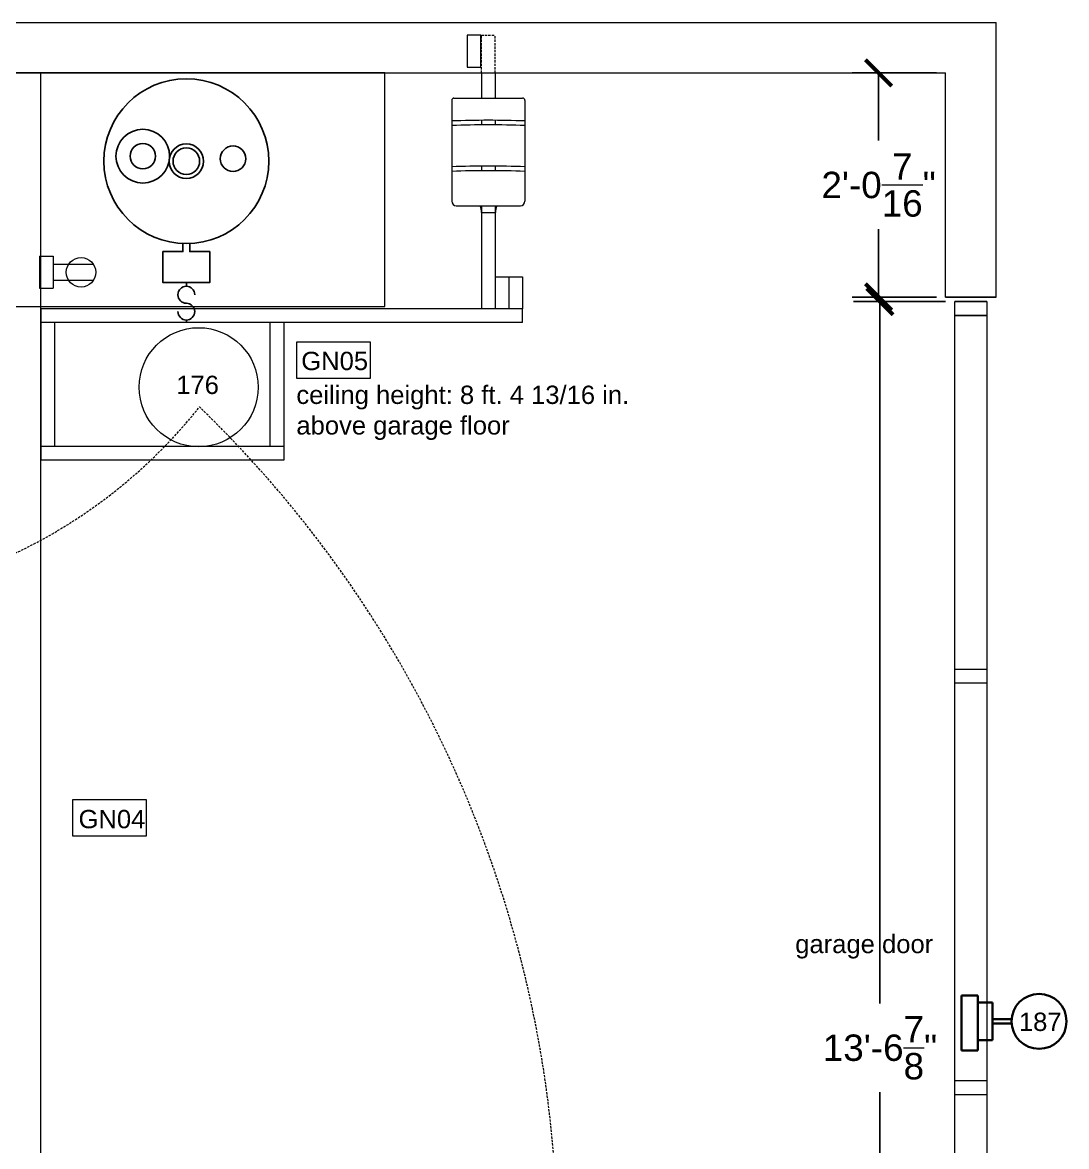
# Model space of a CAD drawing. Header units: inches. Extents: x -438 to -14, y 594 to 1082.
# Drawn here: x -127.6 to -13.6, y 951.2 to 1073.9 of the extents above; entities that cross this region are included whole.
import ezdxf

# ---------------------------------------------------------------- set-up
doc = ezdxf.new("R2010")
doc.units = ezdxf.units.IN
doc.header["$MEASUREMENT"] = 0
doc.linetypes.add('DASHED2', pattern=[0.375, 0.25, -0.125])
doc.layers.get('0').update_dxf_attribs({"color": 1, "lineweight": 9})
for name, color, linetype, lineweight in [('A-101-Dimensions', 7, 'Continuous', 9), ('A-101-Floorplan-1st-floor', 7, 'Continuous', 9), ('A-101-RCP', 7, 'Continuous', 9), ('A-101-Text', 7, 'Continuous', 9)]:
    doc.layers.add(name, color=color, linetype=linetype, lineweight=lineweight)
doc.styles.add('Annotative', font='Arial.ttf')
doc.styles.get("Standard").update_dxf_attribs({"font": 'Arial.ttf', "height": 2})
doc.dimstyles.new('Annotative', dxfattribs={"dimtxt": 0.18, "dimasz": 0.18, "dimexe": 0.18, "dimexo": 0.0625, "dimgap": 0.09, "dimtad": 0, "dimtih": 1, "dimtoh": 1, "dimdec": 4, "dimzin": 0, "dimdsep": 46, "dimlunit": 4, "dimtxsty": 'Annotative', "dimblk": 'ARCHTICK', "dimblk1": 'ARCHTICK', "dimblk2": 'ARCHTICK', "dimcen": 0.09, "dimadec": 0, "dimazin": 0, "dimtfac": 1, "dimtdec": 4, "dimtofl": 0, "dimtmove": 0, "dimatfit": 3, "dimldrblk": 'ARCHTICK', "dimfxl": 1, "dimtolj": 1, "dimtzin": 0, "dimarcsym": 0})

# ---------------------------------------------------------------- blocks, each defined once
blk = doc.blocks.new('dusk-to-dawn-187-driveway')
at = {"layer": 'A-101-RCP', "lineweight": 30}
for p, q in [((0, 2.82), (-1.75, 2.82)), ((-1.75, 2.82), (-1.75, -3.18)), ((0, -3.18), (0, 2.82)), ((0, 2.06), (1.62, 2.06)), ((0, -2.06), (0, 2.06)), ((1.62, 2.06), (1.62, -2.06)), ((3.71, 0.25), (1.62, 0.25)), ((3.71, -0.25), (1.62, -0.25)), ((1.62, -2.06), (0, -2.06)), ((-1.75, -3.18), (0, -3.18))]:
    blk.add_line(p, q, dxfattribs=at)
blk.add_circle((6.7, 0), 3, dxfattribs=at)
at = {"layer": 'A-101-RCP', "lineweight": 5, "insert": (4.5, 0.95), "char_height": 2, "attachment_point": 1}
blk.add_mtext_dynamic_manual_height_columns('187', width=5.2422, gutter_width=10, heights=[0], dxfattribs=at)
blk = doc.blocks.new('gfci-duplex-183-water-heater')
for p, q in [((-3.03, 0.87), (1.35, 0.87)), ((-3.03, -0.86), (1.36, -0.86))]:
    blk.add_line(p, q)
blk.add_circle((0, 0), 1.61)
blk = doc.blocks.new('water-heater-switch')
at = {"layer": ''}
for p, q in [((0, -0.41), (0, 0)), ((0, -4.08), (0, -4.32))]:
    blk.add_line(p, q, dxfattribs=at)
for centre, start, end in [((0, -1.32), 0, 180), ((0, -1.34), 180, 270), ((0, -3.17), 180, 90)]:
    blk.add_arc(centre, 0.916, start, end, dxfattribs=at)
blk = doc.blocks.new('new-water-heater')
at = {"lineweight": -3}
blk.add_lwpolyline([(0.37, -9), (0.37, -9.86), (2.56, -9.86), (2.56, -13.25), (-2.56, -13.25), (-2.56, -9.86), (-0.38, -9.86), (-0.38, -9)], dxfattribs=at)
for centre, radius in [((0, 0), 9), ((-4.75, 0.55), 2.93), ((-4.75, 0.55), 1.39), ((0, 0), 1.88), ((0, 0), 1.45), ((5.1, 0.27), 1.39)]:
    blk.add_circle(centre, radius, dxfattribs=at)
blk.add_blockref('water-heater-switch', (0, -13.25), dxfattribs=at)
blk = doc.blocks.new('support-2x4-for-duplex-183')
at = {"lineweight": 5}
for p, q in [((0, 3.5), (0, 0)), ((0, 3.5), (1.5, 3.5)), ((1.5, 3.5), (1.5, 0)), ((0, 0), (1.5, 0))]:
    blk.add_line(p, q, dxfattribs=at)
blk = doc.blocks.new('_ArchTick')
at = {"color": 0, "linetype": 'ByBlock', "lineweight": 30, "const_width": 0.15}
blk.add_lwpolyline([(-0.5, -0.5), (0.5, 0.5)], dxfattribs=at)
blk = doc.blocks.new('*D541')
at = {"layer": 'A-101-Dimensions', "color": 0, "lineweight": -2, "transparency": 16777216}
for p, q in [((-27.76, 1068.41), (-36.96, 1068.41)), ((-34.08, 1068.41), (-34.08, 1061.01)), ((-34.08, 1043.94), (-34.08, 1051.34)), ((-27.76, 1043.94), (-36.96, 1043.94))]:
    blk.add_line(p, q, dxfattribs=at)
at = {"layer": 'A-101-Dimensions', "color": 0, "lineweight": -2, "transparency": 16777216, "xscale": 2.88, "yscale": 2.88, "zscale": 2.88}
for p, rotation in [((-34.08, 1068.41), 90), ((-34.08, 1043.94), 270)]:
    blk.add_blockref('_ArchTick', p, dxfattribs=dict(at, rotation=rotation))
at = {"layer": 'A-101-Dimensions', "color": 0, "lineweight": 5, "transparency": 16777216, "insert": (-34.08, 1056.17), "char_height": 2.88, "attachment_point": 5, "style": 'Annotative'}
blk.add_mtext('\\A1;2\'-0{\\H1x;\\S7/16;}"', dxfattribs=at)
blk = doc.blocks.new('*D542')
at = {"layer": 'A-101-Dimensions', "color": 0, "lineweight": -2, "transparency": 16777216}
for p, q in [((-26.76, 1043.44), (-36.81, 1043.44)), ((-33.93, 1043.44), (-33.93, 966.84)), ((-33.93, 880.56), (-33.93, 957.16)), ((-26.76, 880.56), (-36.81, 880.56))]:
    blk.add_line(p, q, dxfattribs=at)
at = {"layer": 'A-101-Dimensions', "color": 0, "lineweight": -2, "transparency": 16777216, "xscale": 2.88, "yscale": 2.88, "zscale": 2.88}
for p, rotation in [((-33.93, 1043.44), 90), ((-33.93, 880.56), 270)]:
    blk.add_blockref('_ArchTick', p, dxfattribs=dict(at, rotation=rotation))
at = {"layer": 'A-101-Dimensions', "color": 0, "lineweight": 5, "transparency": 16777216, "insert": (-33.93, 962), "char_height": 2.88, "attachment_point": 5, "style": 'Annotative'}
blk.add_mtext('\\A1;13\'-6{\\H1x;\\S7/8;}"', dxfattribs=at)

msp = doc.modelspace()

# ---------------------------------------------------------------- linework, layer by layer
at = {"layer": 'A-101-Floorplan-1st-floor', "lineweight": 5}
for p, q in [((-272.81809, 1073.90604), (-21.26099, 1073.90604)), ((-21.26099, 1043.93883), (-21.26099, 1073.90604)), ((-268.06809, 1068.40604), (-26.76099, 1068.40604)), ((-77.44309, 1068.40604), (-77.44309, 1065.65604)), ((-75.94309, 1068.40604), (-75.94309, 1065.65604)), ((-26.76099, 1043.93883), (-26.76099, 1068.40604)), ((-80.69309, 1065.40604), (-80.69309, 1054.40604)), ((-80.44309, 1065.65604), (-72.94309, 1065.65604)), ((-72.69309, 1065.40604), (-72.69309, 1054.40604)), ((-77.44309, 1063.22611), (-77.44309, 1062.7261)), ((-75.94309, 1063.22611), (-75.94309, 1062.7261)), ((-77.44309, 1058.22611), (-77.44309, 1057.7261)), ((-75.94309, 1058.22611), (-75.94309, 1057.7261)), ((-80.19309, 1053.90604), (-73.19309, 1053.90604)), ((-77.4462, 1053.15604), (-75.90639, 1053.15604)), ((-77.44309, 1053.90604), (-77.44309, 1042.65604)), ((-75.94309, 1053.90604), (-75.94309, 1042.65604)), ((-75.94309, 1046.15604), (-72.94309, 1046.15604)), ((-74.44309, 1046.15604), (-74.44309, 1042.65604)), ((-72.94309, 1046.15604), (-72.94309, 1042.65604)), ((-25.76099, 880.56229), (-25.76099, 1043.43883)), ((-22.26099, 1043.43883), (-22.26099, 880.56229)), ((-72.94309, 1042.65604), (-125.56809, 1042.65604)), ((-125.56809, 1042.65604), (-125.56809, 1041.15604)), ((-72.94309, 1041.15604), (-72.94309, 1042.65604)), ((-72.94309, 1041.15604), (-125.56809, 1041.15604)), ((-25.76099, 1003.32792), (-22.26099, 1003.32792)), ((-25.76099, 1001.82792), (-22.26099, 1001.82792)), ((-25.76099, 958.40604), (-22.26099, 958.40604)), ((-25.76099, 956.90604), (-22.26099, 956.90604))]:
    msp.add_line(p, q, dxfattribs=at)
at = {"layer": 'A-101-Floorplan-1st-floor', "linetype": 'DASHED2', "lineweight": 5}
for p, q in [((-77.44309, 1068.40604), (-77.44309, 1072.53104)), ((-77.44309, 1072.53104), (-75.94309, 1072.53104)), ((-75.94309, 1068.40604), (-75.94309, 1072.53104))]:
    msp.add_line(p, q, dxfattribs=at)
at = {"layer": 'A-101-Floorplan-1st-floor', "lineweight": -3}
for p, q in [((-26.76099, 1043.93883), (-21.26099, 1043.93883)), ((-25.76099, 1043.43883), (-22.26099, 1043.43883)), ((-25.76099, 1041.93883), (-22.26099, 1041.93883))]:
    msp.add_line(p, q, dxfattribs=at)
at = {"layer": 'A-101-Floorplan-1st-floor', "lineweight": 5}
msp.add_lwpolyline([(-77.51349, 1072.53104), (-79.01349, 1072.53104), (-79.01349, 1069.03104), (-77.51349, 1069.03104)], close=True, dxfattribs=at)
at = {"layer": 'A-101-Floorplan-1st-floor', "color": 7, "lineweight": 5}
msp.add_lwpolyline([(-170.19309, 1068.40604), (-170.19309, 1031.90604), (-132.50559, 1031.90604), (-132.50559, 1042.90604), (-88.00559, 1042.90604), (-88.00559, 1068.40604)], close=True, dxfattribs=at)
at = {"layer": 'A-101-Floorplan-1st-floor', "lineweight": 5}
for centre, radius, start, end in [((-80.44309, 1065.40604), 0.25, 90, 180), ((-72.94309, 1065.40604), 0.25, 0, 90), ((-76.69309, 953.03406), 110.1946, 87.9197395, 92.0802605), ((-76.69309, 953.03406), 109.6946, 87.9197395, 92.0802605), ((-76.69309, 948.03406), 110.1946, 87.9197395, 92.0802605), ((-76.69309, 948.03406), 109.6946, 87.9197395, 92.0802605), ((-80.19309, 1054.40604), 0.5, 180, 270), ((-73.19309, 1054.40604), 0.5, 270, 0), ((-79.13635, 1053.21302), 1.69111, 358.0692125, 24.192485), ((-74.21624, 1053.21302), 1.69111, 155.807515, 181.9307875)]:
    msp.add_arc(centre, radius, start, end, dxfattribs=at)
at = {"layer": 'A-101-RCP', "lineweight": 5}
for p, q in [((-125.56809, 848.65604), (-125.56809, 1068.40604)), ((-125.56809, 1041.1262), (-125.56809, 1026.1262)), ((-124.06809, 1041.1262), (-124.06809, 1027.6262)), ((-100.53726, 1041.1262), (-100.53726, 1027.6262)), ((-99.03726, 1041.1262), (-99.03726, 1026.1262)), ((-99.03726, 1027.6262), (-125.56809, 1027.6262)), ((-99.03726, 1026.1262), (-125.56809, 1026.1262))]:
    msp.add_line(p, q, dxfattribs=at)
msp.add_circle((-108.31809, 1034.09354), 6.5, dxfattribs=at)
at = {"layer": 'A-101-RCP', "linetype": 'DASHED2', "lineweight": 5}
for centre, radius, start, end in [((-152.75584, 1067.38762), 56.91844, 197.6242432, 321.4791247), ((-196.90704, 939.9649), 127.76502, 345.2553856, 46.0435731)]:
    msp.add_arc(centre, radius, start, end, dxfattribs=at)
at = {"layer": 'A-101-Text', "lineweight": 5}
for points in [[(-89.6016, 1039.04136), (-89.6016, 1035.04136), (-97.6016, 1035.04136), (-97.6016, 1039.04136)], [(-114.06551, 989.08311), (-114.06551, 985.08311), (-122.06551, 985.08311), (-122.06551, 989.08311)]]:
    msp.add_lwpolyline(points, close=True, dxfattribs=at)

# ---------------------------------------------------------------- block references
at = {"lineweight": 5}
msp.add_blockref('dusk-to-dawn-187-driveway', (-23.26099, 964.87633), dxfattribs=at)
at = {"layer": 'A-101-Floorplan-1st-floor', "lineweight": 5}
for name, p in [('new-water-heater', (-109.66488, 1058.76467)), ('support-2x4-for-duplex-183', (-125.69309, 1044.90604)), ('gfci-duplex-183-water-heater', (-121.16087, 1046.63882))]:
    msp.add_blockref(name, p, dxfattribs=at)

# ---------------------------------------------------------------- texts
at = {"layer": 'A-101-RCP', "lineweight": 5, "insert": (-110.76821, 1035.34989), "char_height": 2, "attachment_point": 1}
msp.add_mtext_dynamic_manual_height_columns('176', width=5.2422334, gutter_width=10, heights=[0], dxfattribs=at)
at = {"layer": 'A-101-Text', "lineweight": 5, "char_height": 2, "width": 8.3389499, "attachment_point": 1}
for s, insert in [('GN05', (-97.11749, 1037.9611)), ('GN04', (-121.43457, 987.95392))]:
    msp.add_mtext(s, dxfattribs=dict(at, insert=insert))
at = {"layer": 'A-101-Text', "lineweight": 5, "char_height": 2, "attachment_point": 1}
for s, width, insert in [('\\A1;ceiling height: 8 ft. 4 13/16 in.\\Pabove garage floor', 37.6413816, (-97.65064, 1034.26667)), ('garage door', 16.6186821, (-43.18173, 974.3239))]:
    msp.add_mtext_dynamic_manual_height_columns(s, width=width, gutter_width=10, heights=[0], dxfattribs=dict(at, insert=insert))

# ---------------------------------------------------------------- dimensions: what is measured, and where the dimension line sits
at = {"layer": 'A-101-Dimensions', "lineweight": 5}
for base, p1, p2, picture, middle in [((-34.0804, 1068.40604), (-26.76099, 1043.93883), (-26.76099, 1068.40604), '*D541', (-34.0804, 1056.17244)), ((-33.92902, 1043.43883), (-25.76099, 880.56229), (-25.76099, 1043.43883), '*D542', (-33.92902, 962.00056))]:
    dim = msp.add_linear_dim(base=base, p1=p1, p2=p2, angle=90, dimstyle='Annotative', dxfattribs=at)
    dim.commit()
    dim.dimension.update_dxf_attribs({"geometry": picture, "text_midpoint": middle})

doc.saveas('drawing.dxf')
